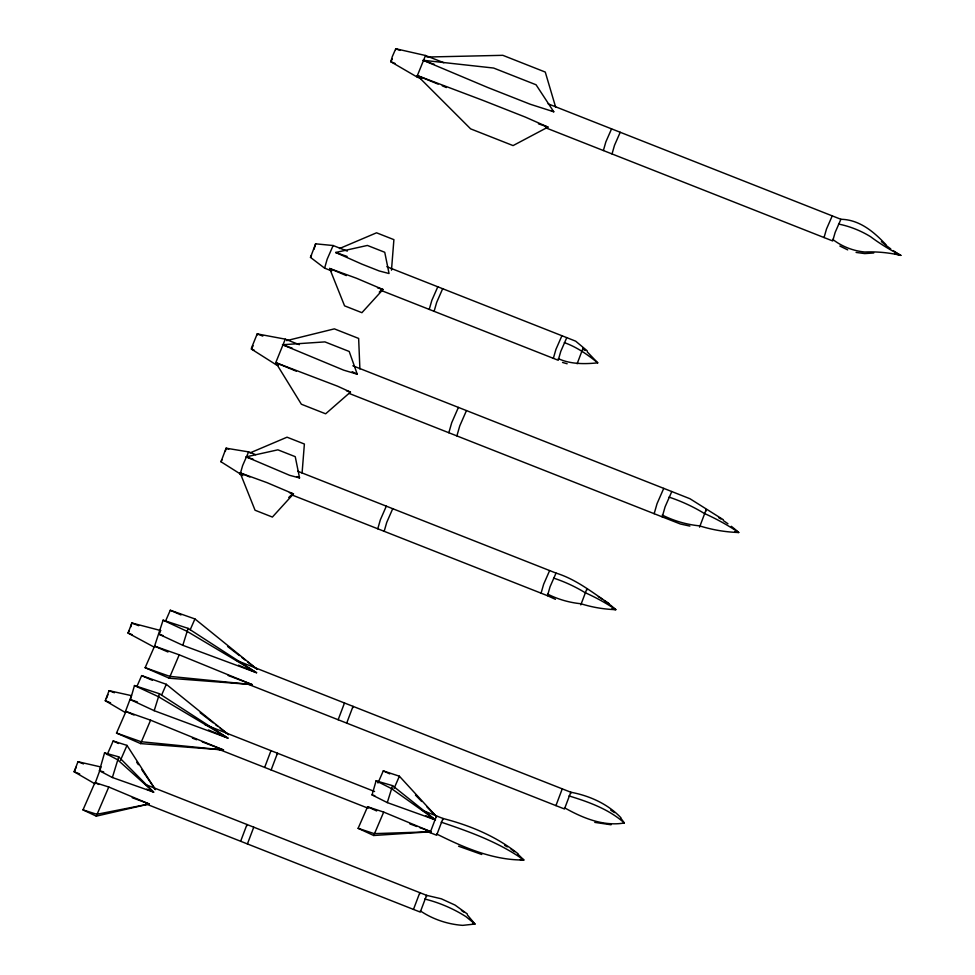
<?xml version="1.0" encoding="UTF-8"?>
<svg xmlns="http://www.w3.org/2000/svg" width="975" height="975" viewBox="0 0 975 975"><rect width="100%" height="100%" fill="white"/><g stroke="black" fill="none" stroke-linecap="round" stroke-linejoin="round"><path stroke-width="1.46" d="M77.939 762.45L77.963 761.719L101.254 767.057M100.644 768.288L94.916 783.815L74.161 771.773L77.963 761.719L83.509 763.912M105.276 700.72L109.078 690.678L131.442 695.638L125.105 712.396L105.276 700.72L110.589 702.817M109.054 691.397L109.078 690.678L114.392 692.762M242.897 475.605L220.984 461.76L226.103 448.195L248.637 451.888L255.657 454.655M240.082 474.496L242.641 465.55L248.637 451.888M240.642 841.267L246.98 824.509L246.943 825.727M257.181 334.998L257.205 333.901L285.285 339.154L299.362 344.699M247.418 843.936L253.756 827.19M264.652 767.41L270.989 750.665M278.521 365.588L275.706 364.479L275.754 362.639L285.285 339.154M271.135 769.97L277.473 753.224L277.448 754.431M331.671 270.928L324.602 268.149L310.489 257.388L315.62 243.823L333.145 245.529L347.295 251.111M315.62 243.823L314.084 249.186M324.602 268.149L327.161 259.204L333.145 245.529M338.154 719.745L344.492 702.987M346.698 723.109L353.035 706.351L352.999 707.57M377.776 528.791L380.335 519.846L386.319 506.171M395.728 49.688L395.753 48.75L425.514 55.502L443.844 62.729M384.174 531.314L386.746 522.368L392.73 508.694M421.553 78.841L417.324 77.171L417.361 75.599L425.514 55.502M413.473 909.419L419.811 892.661L419.786 893.88M429.244 309.404L431.803 300.458L437.799 286.796M434.107 311.33L436.678 302.384L442.662 288.71M467.354 913.977L455.069 905.092L441.285 898.792L426.587 895.33L420.262 912.088L145.848 803.888M426.562 896.549L426.587 895.33L145.117 784.351M430.158 832.674L436.495 815.917L436.459 817.135M517.896 853.661C496.129 836.257 469.816 825.35 442.979 818.476L436.642 835.234L425.929 831.005M448.829 432.742L451.705 422.723L458.408 407.416M442.955 819.695L442.979 818.476L422.419 810.371M456.885 435.91L459.761 425.904L466.464 410.585M541.076 593.178L543.648 584.232L549.632 570.57M553.361 358.337L555.921 349.403L561.917 335.729M555.433 599.32L547.487 595.701L550.046 586.767L556.043 573.093C575.798 579.162 592.239 592.325 609.168 603.696M587.23 350.829L575.677 341.177L566.78 337.643L560.796 351.317L558.224 360.263L381.164 290.452M555.933 805.606L562.258 788.86M620.758 817.562C607.583 803.766 589.363 795.71 570.802 792.224L564.464 808.982L247.76 684.097M577.139 363.748L583.087 348.051M570.777 793.443L570.802 792.224L235.743 660.112M580.808 604.878L586.755 589.168L586.718 590.314M603.379 150.54L605.828 141.96L611.569 128.858M612.032 153.952L614.482 145.373L620.222 132.271M654.164 513.703L657.04 503.685L663.743 488.378M689.886 526.086L680.367 524.002L662.22 516.872L665.084 506.854L671.799 491.546L689.934 498.725L723.365 519.748M699.55 527.146L706.193 509.559L706.168 510.839M824.046 237.547L826.507 228.979L832.236 215.877M885.97 244.713C873.978 231.879 859.487 219.594 840.901 219.29L835.161 232.391L832.699 240.959L545.586 127.749M302.079 473.107L304.383 444.027L287.04 437.19L249.966 452.936M391.475 270.185L393.9 239.643L376.545 232.806L339.483 248.552M99.426 770.75L104.544 752.907L118.731 756.832L153.66 792.127L112.369 777.514L99.426 770.75L103.679 771.92M96.293 816.148L108.773 787.008L149.175 803.973L96.293 816.148L82.997 809.884L94.953 782.596L108.773 787.008M130.431 699.648L134.465 685.547L159.473 693.749L227.955 738.112L154.184 710.69L130.431 699.648L137.377 701.927M112.369 777.514L118.731 756.832M167.968 651.995L154.574 646.132L179.229 654.81L252.111 684.584L169.248 678.234L145.141 667.68L154.574 646.132L163.093 620.185L188.102 628.375L256.583 672.738L182.812 645.316L159.059 634.286L160.278 631.824M140.619 743.596L150.601 720.184L223.482 749.958L140.619 743.596L116.512 733.054L125.946 711.494L150.601 720.184M154.184 710.69L159.473 693.749M169.248 678.234L179.229 654.81M182.812 645.316L188.102 628.375M372.048 794.918L376.094 780.829L392.572 785.655L435.447 819.914L387.282 802.596L372.048 794.918L374.802 795.722M373.717 835.502L383.687 812.09L430.974 831.76L373.717 835.502L358.13 828.323L367.575 806.764L383.687 812.09M387.282 802.596L392.572 785.655M130.723 626.974L131.857 623.001L160.875 630.593M225.322 451.376L226.103 448.195L228.723 449.231M76.294 766.984L74.161 771.773L79.706 773.955M106.373 698.502L107.933 694.651M136.939 686.4L141.655 675.614L166.311 684.304L228.577 734.675L220.277 728.301M165.567 621.026L170.284 610.253L194.939 618.942L257.205 669.313M107.201 754.626L113.173 740.988L126.994 745.4L155.452 789.652L141.814 769.702M120.425 760.415L126.994 745.4M161.594 695.078L166.311 684.304M190.223 629.716L194.939 618.942M377.971 783.01L383.285 770.896L399.397 776.21L436.215 816.331M394.095 788.336L399.397 776.21M392.255 58.89L390.829 61.754L417.324 77.171M253.11 345.747L251.452 349.099L275.706 364.479M310.489 257.388L311.476 255.389M129.151 630.837L128.054 633.055L154.55 647.351M220.984 461.76L221.959 459.773M383.004 289.514L361.908 312.683L344.565 305.845L329.635 268.478L356.533 278.265L383.004 289.514L377.544 287.832M293.487 493.898L272.391 517.067L255.048 510.23L240.118 472.863L267.016 482.649L293.487 493.898L289.404 492.631M379.263 292.122L381.322 290.136M288.722 497.494L291.805 494.52M350.476 392.096L325.638 413.802L301.36 404.223L275.754 362.639L337.606 386.21L350.476 392.096L346.491 390.78M547.962 127.103L513.069 145.592L470.62 128.858L417.361 75.599L482.942 100.376L525.391 117.11L547.962 127.103L538.432 123.788M286.687 340.628L334.364 328.867L358.642 338.435L359.897 368.989M335.68 252.488L367.404 245.444L384.747 252.281L389.049 273.524L379.226 270.965L361.883 264.127L335.68 252.488L347.124 256.437M246.175 456.861L277.887 449.828L295.242 456.666L299.544 477.908L289.709 475.349L246.175 456.861L253.317 459.335M620.746 818.062L624.329 822.961C603.476 826.666 582.331 817.891 564.501 807.763M587.206 351.829L597.724 362.846C584.647 364.187 570.363 364.272 558.273 358.617M873.746 252.976L864.715 253.585L856.087 252.428M282.531 344.736L324.931 341.896L349.208 351.475L357.252 374.193L343.688 370.159L282.531 344.736L292.342 348.258M472.473 924.129L474.971 924.032L467.33 914.867M426.989 57.037L502.82 55.319L545.269 72.065L555.64 107.116M423.15 60.279L493.618 68.043L536.067 84.776L553.763 111.772L530.254 104.252L487.805 87.518L423.15 60.279L434.387 64.411M519.931 859.523L523.831 859.987L517.883 854.161M594.774 822.388L611.081 824.777M562.526 362.444L567.145 363.76M568.973 795.917C588.571 801.877 608.814 809.14 624.329 822.961M82.997 809.884L96.83 814.296L149.175 803.973L132.234 797.721M159.059 634.286L163.227 635.651M358.13 828.323L374.254 833.637L430.974 831.76L419.725 827.568M564.318 342.627C576.639 346.954 587.645 354.644 597.724 362.846M441.163 822.169C469.828 831.797 499.005 842.327 523.831 859.987C493.094 860.316 463.698 847.482 436.678 834.015M145.141 667.68L169.784 676.37L252.111 684.584L228.101 675.468M116.512 733.054L141.156 741.731L223.482 749.958L202.3 741.902M458.579 846.215L481.784 854.49M409.878 823.899L416.91 826.52M192.416 738.148L196.658 739.757M548.145 103.85L840.901 219.29M399.921 50.395L395.753 48.75L392.303 56.611L390.829 61.754L395.009 63.399M386.892 266.723L566.78 337.643M352.852 365.783L671.799 491.546M262.775 336.095L257.205 333.901L251.489 347.99L251.452 349.099L254.243 350.196M348.904 393.339L662.22 516.872M297.814 471.266L556.043 573.093M292.061 494.995L547.487 595.701M138.718 625.706L131.857 623.001L128.054 633.055L132.173 634.676M204.738 724.535L374.571 791.505M218.132 749.068L368.233 808.263M417.361 75.599L438.116 84.13M442.26 85.837L446.416 87.543M275.754 362.639L296.4 371.231M238.461 665.182L256.583 672.738L186.859 631.227L163.093 620.185M208.431 729.958L227.955 738.112L158.23 696.589L134.465 685.547M329.635 268.478L346.357 275.584M240.118 472.863L249.88 477.007M425.795 815.77L435.447 819.914L391.328 788.495L376.094 780.829M170.284 610.253L181.009 614.945M141.655 675.614L152.38 680.306M125.946 711.494L133.989 715.016M146.75 789.116L153.66 792.127L117.488 759.671L104.544 752.907M383.285 770.896L389.781 773.882M367.575 806.764L376.667 810.956M551.143 110.541L553.763 111.772M113.173 740.988L118.487 743.498M94.953 782.596L98.938 784.473M839.853 246.029L847.726 249.892M352.219 371.682L357.252 374.193M297.009 476.531L299.544 477.908M504.709 845.41L507.317 846.885M583.05 349.184L585.122 350.513M610.728 810.164L614.457 812.589M511.058 849.176L514.471 851.675M227.577 646.449L239.423 655.602M241.8 657.443L245.347 660.185M247.723 662.025L257.193 669.35M200.131 712.725L213.172 722.804M215.536 724.632L217.9 726.473M415.46 795.1L421.688 801.474M426.867 806.8L436.203 816.38M136.695 762.218L138.401 764.717M832.735 239.387A53.162 45.082 16 0 0 864.764 252.013A116.476 98.78 16 0 1 900.839 255.377A116.476 98.78 16 0 1 893.197 250.575M838.537 224.055A53.162 27.995 23.7 0 1 870.553 236.681A116.476 61.328 23.7 0 0 900.839 255.377A116.476 61.328 23.7 0 0 895.111 253.805M890.736 248.881A116.476 98.78 16 0 1 881.376 241.556M734.821 531.875A123.91 65.24 23.7 0 0 738.733 532.496A123.91 105.081 16 0 0 731.287 526.293M718.599 517.567A123.91 105.081 16 0 1 720.988 519.053M723.34 520.589A123.91 105.081 16 0 1 727.947 523.782M662.269 515.044A90.431 76.684 16 0 0 699.575 525.866A123.91 105.081 16 0 0 738.733 532.496A123.91 65.24 23.7 0 0 704.279 513.435A90.431 47.617 23.7 0 0 669.033 497.128M611.715 608.985A110.626 58.244 23.7 0 0 615.81 609.643A110.626 93.819 16 0 0 604.476 600.661M598.357 596.651A110.626 93.819 16 0 1 602.062 599.016M547.523 594.067A80.742 68.469 16 0 0 580.844 603.732A110.626 93.819 16 0 0 615.81 609.643A110.626 58.244 23.7 0 0 585.037 592.629A80.742 42.51 23.7 0 0 553.581 578.077M420.286 910.869A74.953 63.57 16 0 0 462.735 925.36L474.971 924.032L466.013 916.683A74.953 39.463 23.7 0 0 424.771 899.023M461.394 910.431A74.953 63.57 16 0 1 463.832 912.149"/></g></svg>
